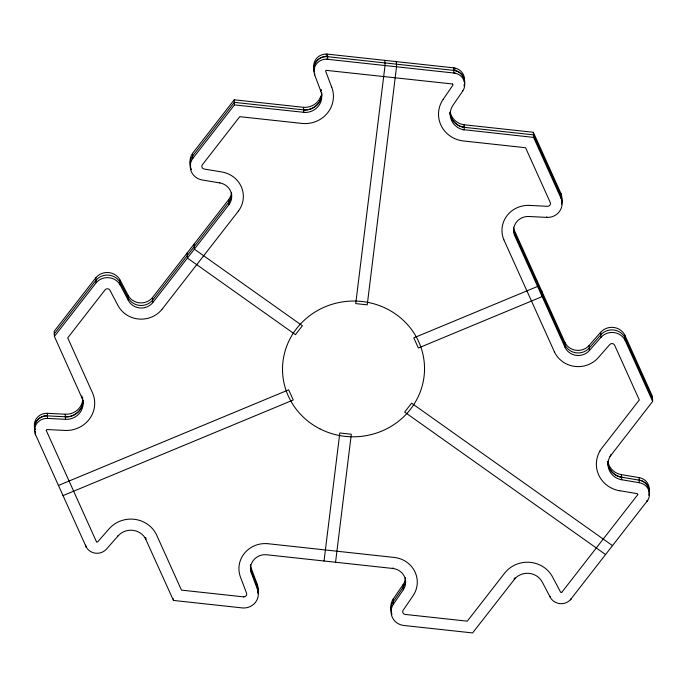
<?xml version="1.0" encoding="UTF-8"?>
<svg xmlns="http://www.w3.org/2000/svg" width="687" height="687" viewBox="0 0 687 687"><rect width="100%" height="100%" fill="white"/><g stroke="black" fill="none" stroke-linecap="round" stroke-linejoin="round"><path stroke-width="1.03" d="M324.041 561.004L339.799 432.99L351.315 434.244L335.557 562.249M463.957 85.866C466.731 78.893 461.011 70.898 453.746 70.392L327.613 56.686C319.549 55.441 311.606 63.745 314.354 71.749M648.777 495.336C651.259 488.689 646.124 481.029 639.228 480.153L621.598 477.207C614.032 476.117 607.669 469.187 607.866 461.441M464.369 84.407C465.975 77.717 460.445 70.916 453.746 70.392M649.129 494.022C650.615 487.633 645.608 481.02 639.228 480.153M637.776 494.631L637.338 493.661L619.665 490.707M599.88 451.058L601.314 448.86A13.654 13.053 -2.6 0 1 601.632 448.431L639.322 399.971L614.53 344.994A2.885 2.757 -2.6 0 0 609.79 344.539L598.248 357.669A26.123 24.964 -2.6 0 1 554.529 352.113M405.39 578.076A14.496 13.86 -2.6 0 1 403.054 584.689L393.222 599.038L393.453 604.148A14.496 13.852 -2.6 0 0 392.432 617.613A14.521 13.877 -2.6 0 0 403.303 625.41L472.587 632.933L515.405 578.093A16.728 15.99 -2.6 0 1 542.249 582.035L550.244 597.269A12.314 11.773 -2.6 0 0 560.171 603.667A12.297 11.756 -2.6 0 0 570.322 599.854L647.695 500.376A12.297 11.756 -2.6 0 0 648.631 489.934A12.314 11.773 -2.6 0 0 639.339 482.712L621.709 479.758A16.668 15.93 -2.6 0 1 610.039 456.451L652.65 401.414L652.418 396.305L624.844 335.162A14.504 13.869 -2.6 0 0 600.678 332.293L589.128 345.432L589.36 350.542A14.496 13.852 -2.6 0 1 565.1 347.459L514.649 235.589L514.417 230.48A14.496 13.86 -2.6 0 1 513.498 227.217M647.695 500.376L647.738 500.308A11.404 10.898 -2.6 0 1 647.042 501.312L647.008 500.514M443.175 99.366L453.025 84.973L452.587 84.003M305.466 112.47A16.668 15.93 -2.6 0 0 320.786 91.07L314.706 74.986A12.314 11.773 -2.6 0 1 316.647 63.659A12.297 11.756 -2.6 0 1 326.48 59.176L455.095 73.148A12.297 11.756 -2.6 0 1 463.588 79.623A12.314 11.773 -2.6 0 1 462.72 91.07L452.888 105.42A16.728 15.99 -2.6 0 0 462.643 129.56L533.584 137.4L561.159 198.552A14.521 13.877 -2.6 0 1 559.493 211.476A14.496 13.852 -2.6 0 1 546.792 217.41L528.913 216.499A14.504 13.86 -2.6 0 0 514.649 235.589M393.453 604.148L403.286 589.798A14.496 13.852 -2.6 0 0 404.3 576.333A14.504 13.86 -2.6 0 0 393.17 568.51L266.427 554.744A14.496 13.852 -2.6 0 0 251.408 573.302L257.488 589.377A14.496 13.852 -2.6 0 1 255.212 602.705A14.521 13.877 -2.6 0 1 242.734 607.961L173.459 600.438L145.137 537.955A16.728 15.99 -2.6 0 0 133.244 530.381A16.668 15.93 -2.6 0 0 118.061 535.929L106.511 549.068A12.314 11.773 -2.6 0 1 95.287 553.164A12.297 11.756 -2.6 0 1 86.339 547.281L35.149 433.763A12.297 11.756 -2.6 0 1 36.797 423.475A12.314 11.773 -2.6 0 1 47.592 418.426L65.48 419.336A16.668 15.93 -2.6 0 0 80.087 412.509A16.728 15.99 -2.6 0 0 82.509 399.104L54.393 336.424L54.161 331.314L95.862 277.694A14.504 13.869 -2.6 0 1 120.088 280.09L128.134 295.358L128.366 300.468A14.504 13.86 -2.6 0 0 152.737 302.658L229.037 204.563L228.805 199.453L152.505 297.548L152.737 302.658M320.846 95.957A16.694 15.956 -2.6 0 1 305.191 107.37A17.115 16.359 -2.6 0 1 303.508 107.327L234.224 99.795L192.515 153.424L192.746 158.525A14.521 13.877 -2.6 0 0 191.235 171.467A14.496 13.852 -2.6 0 0 202.158 179.968L219.788 182.922L219.763 182.441M54.273 333.873L95.982 280.253A14.504 13.869 -2.6 0 1 120.199 282.64L128.246 297.909A14.496 13.86 -2.6 0 0 152.626 300.107L228.917 202.012A14.496 13.86 -2.6 0 0 231.579 193.004M54.393 336.424L96.094 282.804A14.521 13.877 -2.6 0 1 108.632 277.677A14.496 13.852 -2.6 0 1 120.311 285.199L128.366 300.468M192.746 158.525L234.456 104.905L234.224 99.795M162.055 309.27L238.355 211.167M561.803 592.323L637.734 494.7M571.077 598.987L571.12 598.927A11.404 10.898 -2.6 0 1 570.322 599.854M589.36 350.542L600.91 337.411A14.496 13.852 -2.6 0 1 614.118 332.585A14.521 13.877 -2.6 0 1 625.076 340.263L652.65 401.414M561.717 592.409L560.644 592.263L552.571 576.968A28.339 27.085 -2.6 0 0 507.118 570.365L505.314 572.288A13.654 13.053 -2.6 0 0 504.971 572.709L467.28 621.168L404.995 614.401A2.885 2.757 -2.6 0 1 403.166 610.202L412.999 595.852A26.123 24.964 -2.6 0 0 394.785 557.501M58.386 485.469L288.669 389.821L293.246 399.989L62.972 495.628M327.613 56.686C319.833 55.535 312.061 63.161 314.165 71.044M47.48 415.875C40.035 415.18 32.942 422.471 34.685 429.933C32.959 422.462 40.035 415.206 47.48 415.875L65.359 416.786C74.617 417.559 83.685 409.418 82.964 399.963C83.659 409.418 74.617 417.533 65.359 416.786M529.574 205.404L547.462 206.315A2.885 2.757 -2.6 0 0 550.347 202.699L525.564 147.714L462.944 140.912A13.663 13.053 -2.6 0 1 462.403 140.844L459.749 140.337A28.339 27.085 -2.6 0 1 443.141 99.34M35.346 429.779A11.404 10.898 -2.6 0 1 34.917 428.654A12.306 11.765 -2.6 0 1 47.36 413.325L65.248 414.227A16.694 15.956 -2.6 0 0 82.629 400.95M303.62 109.877C313.229 110.925 322.838 102.26 321.585 92.393C322.804 102.26 313.238 110.908 303.62 109.877L234.336 102.354L192.635 155.975A14.504 13.869 -2.6 0 0 191.467 169.689M314.053 68.485A12.306 11.765 -2.6 0 1 326.248 54.067A11.404 10.898 -2.6 0 1 327.501 54.136L453.626 67.841A11.404 10.898 -2.6 0 1 454.863 68.039A12.306 11.765 -2.6 0 1 464.257 81.856M452.501 83.986L326.024 70.332L325.621 71.13L331.718 87.258M450.208 112.015A16.694 15.956 -2.6 0 0 462.42 124.45A17.115 16.359 -2.6 0 0 464.068 124.768L533.352 132.29L560.927 193.442L561.159 198.552M464.189 127.318C456.829 126.399 450.432 120.053 450.071 112.539C450.406 120.062 456.829 126.417 464.189 127.318L533.473 134.85L561.047 195.993A14.504 13.869 -2.6 0 1 561.562 204.348M234.456 104.905L305.423 112.488A17.115 16.359 -2.6 0 1 303.74 112.436L303.508 107.327M267.784 543.7L394.527 557.475M243.765 596.891L181.48 590.124L156.55 534.855A11.619 11.104 -2.6 0 0 156.404 534.538L155.047 532.107A28.339 27.085 -2.6 0 0 109.139 528.775L97.597 541.966L96.541 541.906M607.961 461.544A16.694 15.956 -2.6 0 0 621.477 474.665L639.108 477.602A12.306 11.765 -2.6 0 1 649.017 491.463M621.598 477.207C614.35 476.117 608.167 469.753 607.883 462.334M612.546 545.667L411.582 403.175L404.652 412.088L605.616 554.572M145.086 537.869L145.137 537.955A17.141 16.385 -2.6 0 1 145.876 539.286L145.799 537.586M86.296 547.213L86.339 547.281A11.404 10.898 -2.6 0 1 85.781 546.208L85.729 545.092M652.53 398.864L624.955 337.712A14.504 13.869 -2.6 0 0 600.79 334.852L589.248 347.991A14.496 13.86 -2.6 0 1 564.98 344.9L514.529 233.039A14.496 13.86 -2.6 0 1 513.515 228.9M514.417 230.48L564.869 342.349L565.1 347.459M503.975 240.021L554.426 351.89M46.252 430.448L96.455 541.777M35.544 434.819L35.578 434.888A11.404 10.898 -2.6 0 1 35.149 433.763M35.398 432.192L35.028 431.204L35.372 432.123M250.377 564.826A14.496 13.86 -2.6 0 0 251.176 568.192L257.256 584.276A14.504 13.86 -2.6 0 1 257.745 592.091M46.218 430.337L46.888 429.521L64.81 430.431A28.339 27.085 -2.6 0 0 93.69 396.081L92.848 393.625A13.654 13.053 -2.6 0 0 92.642 393.144L67.721 337.875L105.214 289.665A2.885 2.757 -2.6 0 1 109.937 290.232L117.984 305.5A26.123 24.964 -2.6 0 0 161.9 309.459M320.992 89.447L321.25 90.401M82.603 397.378L82.775 398.228M639.108 477.602L639.339 482.712M624.844 335.162L625.076 340.263M621.477 474.648L621.709 479.758M610.915 454.399L610.941 455.034A17.141 16.385 -2.6 0 0 610.047 456.408M600.678 332.302L600.91 337.411M546.766 216.766L546.792 217.41M541.931 291.494L542.163 296.604L418.374 348.017L413.789 337.858L537.586 286.445L537.354 281.335M533.352 132.29L533.584 137.4M550.218 596.625L550.244 597.269M514.237 578.033L514.288 579.313A17.141 16.385 -2.6 0 1 515.405 578.093M462.694 90.59L462.72 91.07M464.068 124.768L464.3 129.877A17.115 16.359 -2.6 0 1 462.643 129.56M454.863 68.039L454.983 70.589M453.626 67.841L453.858 72.942A11.404 10.898 -2.6 0 1 455.095 73.148M396.322 61.615L396.554 66.716L367.244 304.848L355.729 303.602L385.038 65.471L384.806 60.362M403.054 584.689L403.286 589.798M393.144 567.874L393.17 568.51M327.501 54.136L327.733 59.245A11.404 10.898 -2.6 0 0 326.48 59.176M326.248 54.067L326.368 56.617M320.726 89.636L320.786 91.07M314.629 73.286L314.706 74.986M257.256 584.276L257.488 589.377M251.176 568.192L251.408 573.302M194.12 244.048L194.352 249.158L302.383 325.75L295.453 334.663L187.422 258.063L187.19 252.962M173.382 598.738L173.459 600.438M120.079 280.09L120.311 285.199M118.035 535.448L118.061 535.929M95.862 277.694L96.094 282.804M81.89 395.978L81.968 397.575A17.141 16.385 -2.6 0 1 82.509 399.104M65.248 414.227L65.48 419.336M47.36 413.316L47.592 418.426M391.968 614.281A14.504 13.86 -2.6 0 1 393.333 601.589L403.166 587.239A14.496 13.86 -2.6 0 0 405.433 577.947M250.497 564.697A14.496 13.86 -2.6 0 0 251.287 570.742L257.376 586.827A14.504 13.86 -2.6 0 1 258.046 593.766M219.78 182.914A14.504 13.86 -2.6 0 1 229.037 204.563M391.298 610.073A14.504 13.86 -2.6 0 1 393.213 599.038M152.505 297.548A14.496 13.86 -2.6 0 1 128.134 295.358M231.39 193.081A14.496 13.86 -2.6 0 1 228.805 199.453M190.711 165.593A14.504 13.869 -2.6 0 1 192.523 153.424M560.927 193.442A14.504 13.869 -2.6 0 1 561.64 200.947M589.137 345.441A14.496 13.86 -2.6 0 1 564.869 342.349M619.657 490.75A28.339 27.085 -2.6 0 1 599.897 451.067M267.526 543.683A26.123 24.964 -2.6 0 0 240.476 577.114L246.556 593.199A2.885 2.757 -2.6 0 1 243.765 596.883M238.501 210.969A26.123 24.964 -2.6 0 0 221.832 171.973L204.202 169.028A2.885 2.757 -2.6 0 1 202.27 164.88L239.763 116.67L302.374 123.471A11.619 11.104 -2.6 0 0 302.744 123.505L305.629 123.591A28.339 27.085 -2.6 0 0 331.761 87.24M503.88 239.797A26.123 24.964 -2.6 0 1 529.574 205.404M319.884 428.834A71.01 67.876 -2.6 0 0 424.497 366.592A71.01 67.876 -2.6 0 0 316.175 311.331A71.01 67.876 -2.6 0 0 319.884 428.834"/></g></svg>
